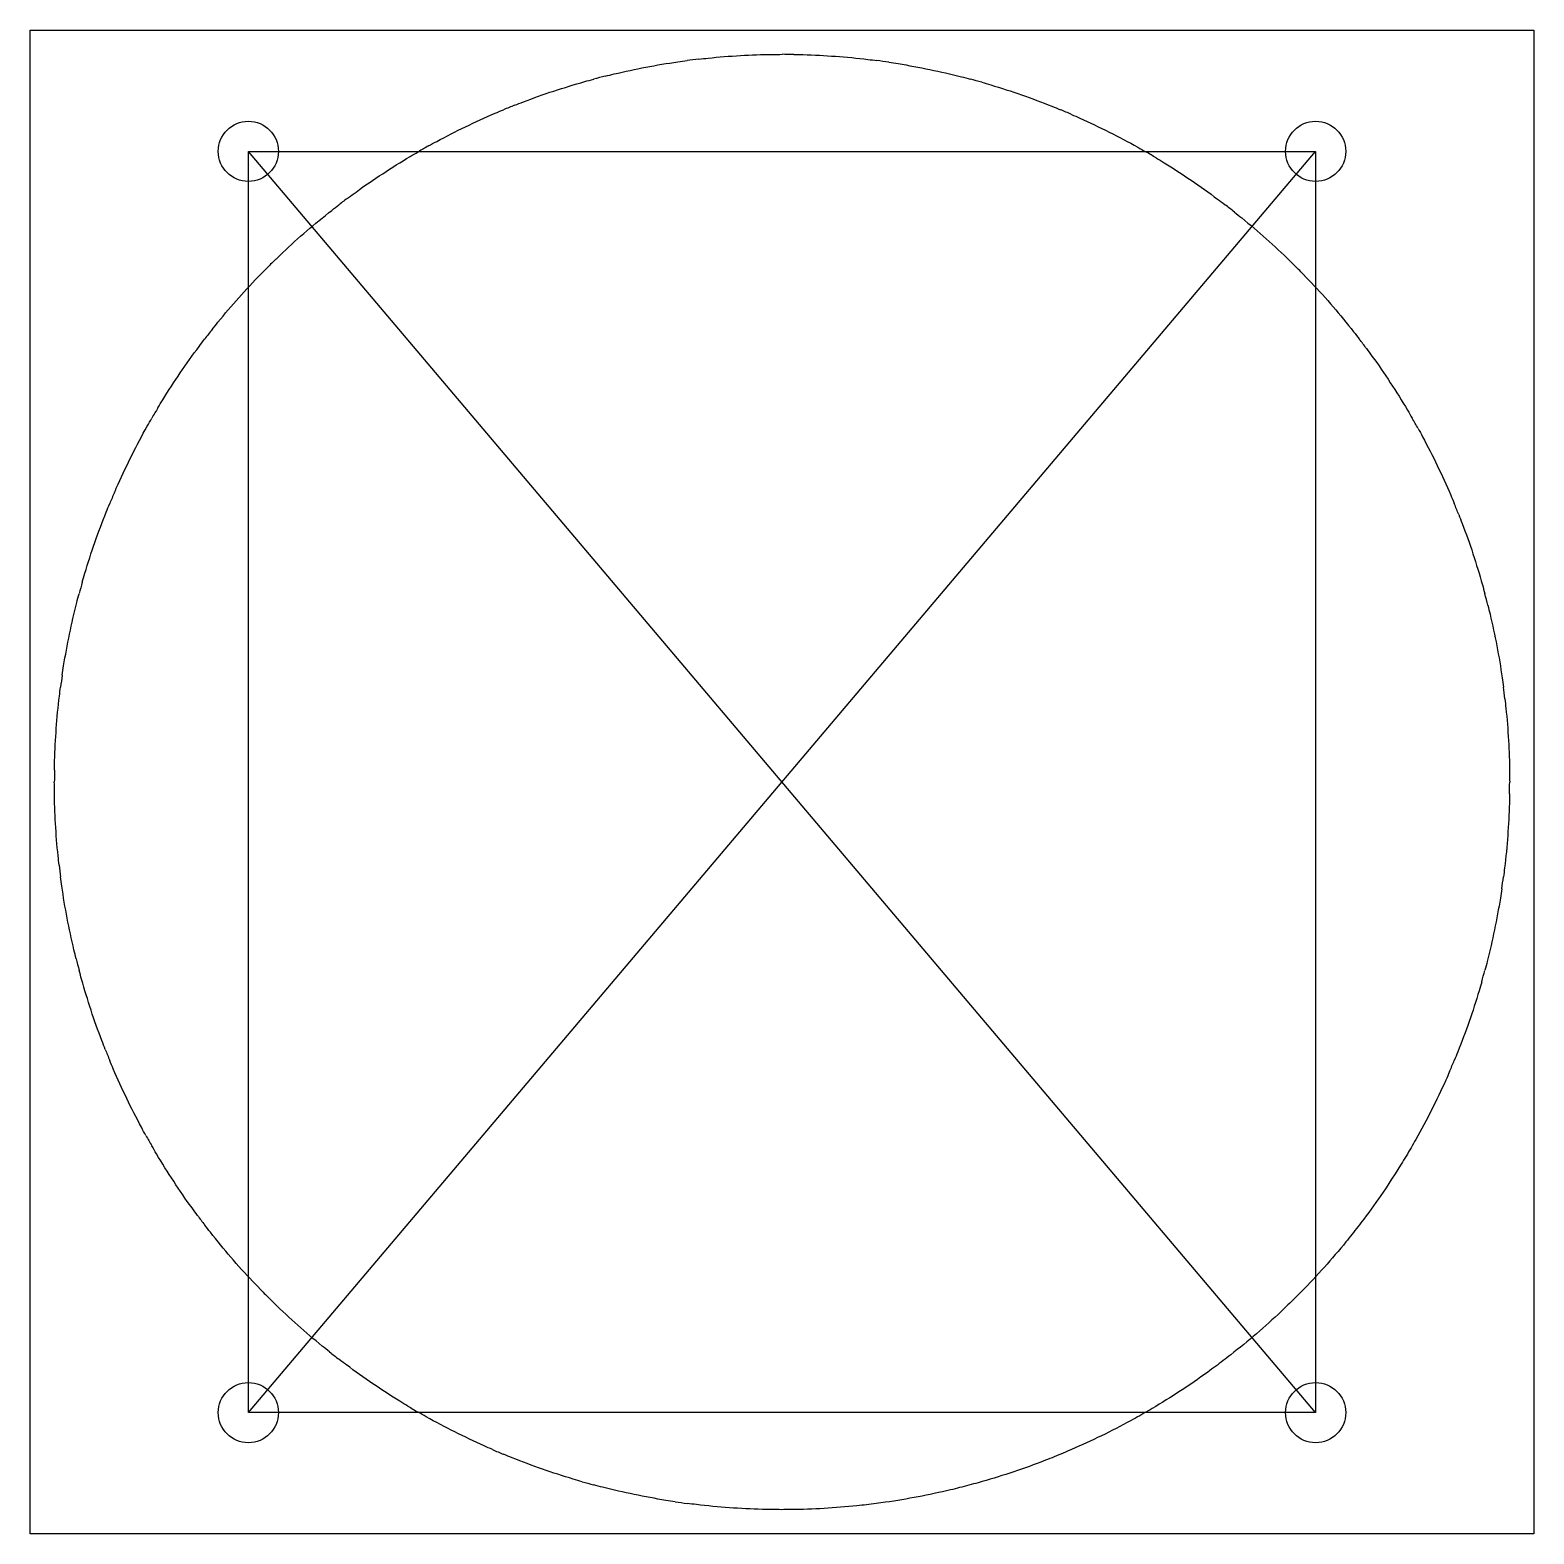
# Model space of a CAD drawing. Header units: millimetres. Extents: x -78 to 78, y -77 to 78.
import ezdxf

# ---------------------------------------------------------------- set-up
doc = ezdxf.new("R2010")
doc.units = ezdxf.units.MM
doc.layers.get('0').update_dxf_attribs({"linetype": 'CONTINUOUS'})

msp = doc.modelspace()

# ---------------------------------------------------------------- linework, layer by layer
for p, q in [((-55, -65), (-55, 65)), ((-55, 65), (55, 65)), ((55, -65), (-55, 65)), ((-55, -65), (55, 65)), ((55, 65), (55, -65)), ((55, -65), (-55, -65))]:
    msp.add_line(p, q)
msp.add_lwpolyline([(77.5, 77.5), (77.5, -77.5), (-77.5, -77.5), (-77.5, 77.5)], close=True)
for centre in [(-55, 65), (55, 65), (-55, -65), (55, -65)]:
    msp.add_circle(centre, 3.1)
for start, end in [(96.5573, 97.5), (89.0573, 90), (81.5573, 82.5), (104.0573, 105), (74.0573, 75), (111.5573, 112.5), (66.5573, 67.5), (119.0573, 120), (59.0573, 60), (126.5573, 127.5), (51.5573, 52.5), (134.0573, 135), (44.0573, 45), (141.5573, 142.5), (36.5573, 37.5), (149.0573, 150), (29.0573, 30), (156.5573, 157.5), (21.5573, 22.5), (164.0573, 165), (14.0573, 15), (171.5573, 172.5), (6.5573, 7.5), (179.0573, 180), (-0.9427, 0), (186.5573, 187.5), (351.5573, 352.5), (194.0573, 195), (344.0573, 345), (201.5573, 202.5), (336.5573, 337.5), (209.0573, 210), (216.5573, 217.5), (224.0573, 225), (231.5573, 232.5), (239.0573, 240), (246.5573, 247.5), (254.0573, 255), (261.5573, 262.5)]:
    msp.add_arc((0, 0), 75, start, end)
for points in [[(-8.56, 74.51), (-8.25, 74.55), (-7.93, 74.58), (-7.61, 74.61)], [(-7.61, 74.61), (-5.4, 74.84), (-3.18, 74.97), (-0.96, 74.99)], [(-0.96, 74.99), (-0.64, 75), (-0.32, 75), (0, 75)], [(1.23, 74.99), (1.55, 74.98), (1.87, 74.98), (2.19, 74.97)], [(2.19, 74.97), (4.41, 74.9), (6.63, 74.74), (8.84, 74.48)], [(8.84, 74.48), (9.16, 74.44), (9.47, 74.4), (9.79, 74.36)], [(-18.22, 72.75), (-17.91, 72.83), (-17.6, 72.91), (-17.29, 72.98)], [(-17.29, 72.98), (-15.12, 73.49), (-12.94, 73.91), (-10.74, 74.23)], [(-10.74, 74.23), (-10.42, 74.27), (-10.11, 74.32), (-9.79, 74.36)], [(11.01, 74.19), (11.33, 74.14), (11.64, 74.09), (11.96, 74.04)], [(11.96, 74.04), (14.15, 73.69), (16.33, 73.23), (18.49, 72.69)], [(-26.66, 70.1), (-24.59, 70.89), (-22.47, 71.59), (-20.33, 72.19)], [(-20.33, 72.19), (-20.03, 72.28), (-19.72, 72.36), (-19.41, 72.44)], [(18.49, 72.69), (18.79, 72.61), (19.1, 72.53), (19.41, 72.44)], [(20.6, 72.12), (20.91, 72.03), (21.21, 71.94), (21.52, 71.85)], [(21.52, 71.85), (23.65, 71.21), (25.75, 70.48), (27.81, 69.65)], [(-27.56, 69.75), (-27.26, 69.87), (-26.96, 69.99), (-26.66, 70.1)], [(-35.59, 66.02), (-33.63, 67.07), (-31.63, 68.04), (-29.58, 68.92)], [(-29.58, 68.92), (-29.29, 69.04), (-29, 69.17), (-28.7, 69.29)], [(27.81, 69.65), (28.11, 69.53), (28.41, 69.41), (28.7, 69.29)], [(29.84, 68.81), (30.13, 68.68), (30.42, 68.55), (30.71, 68.42)], [(30.71, 68.42), (32.74, 67.51), (34.73, 66.51), (36.67, 65.43)], [(-36.43, 65.56), (-36.15, 65.72), (-35.87, 65.87), (-35.59, 66.02)], [(36.67, 65.43), (36.95, 65.27), (37.22, 65.11), (37.5, 64.95)], [(-43.9, 60.81), (-42.1, 62.11), (-40.24, 63.33), (-38.33, 64.47)], [(-38.33, 64.47), (-38.05, 64.63), (-37.78, 64.79), (-37.5, 64.95)], [(38.56, 64.33), (38.84, 64.16), (39.11, 64), (39.38, 63.83)], [(39.38, 63.83), (41.27, 62.66), (43.11, 61.41), (44.89, 60.08)], [(-44.67, 60.24), (-44.42, 60.43), (-44.16, 60.62), (-43.9, 60.81)], [(-51.46, 54.56), (-49.84, 56.09), (-48.16, 57.54), (-46.41, 58.91)], [(-46.41, 58.91), (-46.16, 59.11), (-45.91, 59.31), (-45.66, 59.5)], [(44.89, 60.08), (45.15, 59.89), (45.4, 59.7), (45.66, 59.5)], [(46.63, 58.74), (46.88, 58.54), (47.13, 58.34), (47.38, 58.14)], [(47.38, 58.14), (49.1, 56.74), (50.76, 55.26), (52.35, 53.71)], [(-52.15, 53.9), (-51.92, 54.12), (-51.69, 54.34), (-51.46, 54.56)], [(-53.71, 52.35), (-53.48, 52.58), (-53.26, 52.81), (-53.03, 53.03)], [(52.35, 53.71), (52.58, 53.48), (52.81, 53.26), (53.03, 53.03)], [(-58.14, 47.38), (-56.74, 49.1), (-55.26, 50.76), (-53.71, 52.35)], [(53.9, 52.15), (54.12, 51.92), (54.34, 51.69), (54.56, 51.46)], [(54.56, 51.46), (56.09, 49.84), (57.54, 48.16), (58.91, 46.41)], [(-58.74, 46.63), (-58.54, 46.88), (-58.34, 47.13), (-58.14, 47.38)], [(-60.08, 44.89), (-59.89, 45.15), (-59.7, 45.4), (-59.5, 45.66)], [(58.91, 46.41), (59.11, 46.16), (59.31, 45.91), (59.5, 45.66)], [(-63.83, 39.38), (-62.66, 41.27), (-61.41, 43.11), (-60.08, 44.89)], [(60.24, 44.67), (60.43, 44.42), (60.62, 44.16), (60.81, 43.9)], [(60.81, 43.9), (62.11, 42.1), (63.33, 40.24), (64.47, 38.33)], [(-64.33, 38.56), (-64.16, 38.84), (-64, 39.11), (-63.83, 39.38)], [(-65.43, 36.67), (-65.27, 36.95), (-65.11, 37.22), (-64.95, 37.5)], [(64.47, 38.33), (64.63, 38.05), (64.79, 37.78), (64.95, 37.5)], [(-68.42, 30.71), (-67.51, 32.74), (-66.51, 34.73), (-65.43, 36.67)], [(65.56, 36.43), (65.72, 36.15), (65.87, 35.87), (66.02, 35.59)], [(66.02, 35.59), (67.07, 33.63), (68.04, 31.63), (68.92, 29.58)], [(-68.81, 29.84), (-68.68, 30.13), (-68.55, 30.42), (-68.42, 30.71)], [(68.92, 29.58), (69.04, 29.29), (69.17, 29), (69.29, 28.7)], [(-69.65, 27.81), (-69.53, 28.11), (-69.41, 28.41), (-69.29, 28.7)], [(-71.85, 21.52), (-71.21, 23.65), (-70.48, 25.75), (-69.65, 27.81)], [(69.75, 27.56), (69.87, 27.26), (69.99, 26.96), (70.1, 26.66)], [(70.1, 26.66), (70.89, 24.59), (71.59, 22.47), (72.19, 20.33)], [(-72.12, 20.6), (-72.03, 20.91), (-71.94, 21.21), (-71.85, 21.52)], [(72.19, 20.33), (72.28, 20.03), (72.36, 19.72), (72.44, 19.41)], [(-72.69, 18.49), (-72.61, 18.79), (-72.53, 19.1), (-72.44, 19.41)], [(-74.04, 11.96), (-73.69, 14.15), (-73.23, 16.33), (-72.69, 18.49)], [(72.75, 18.22), (72.83, 17.91), (72.91, 17.6), (72.98, 17.29)], [(72.98, 17.29), (73.49, 15.12), (73.91, 12.94), (74.23, 10.74)], [(-74.19, 11.01), (-74.14, 11.33), (-74.09, 11.64), (-74.04, 11.96)], [(-74.48, 8.84), (-74.44, 9.16), (-74.4, 9.47), (-74.36, 9.79)], [(74.23, 10.74), (74.27, 10.42), (74.32, 10.11), (74.36, 9.79)], [(-74.97, 2.19), (-74.9, 4.41), (-74.74, 6.63), (-74.48, 8.84)], [(74.51, 8.56), (74.55, 8.25), (74.58, 7.93), (74.61, 7.61)], [(74.61, 7.61), (74.84, 5.4), (74.97, 3.18), (74.99, 0.96)], [(-74.99, 1.23), (-74.98, 1.55), (-74.98, 1.87), (-74.97, 2.19)], [(74.99, 0.96), (75, 0.64), (75, 0.32), (75, 0)], [(-74.99, -0.96), (-75, -0.64), (-75, -0.32), (-75, 0)], [(-74.61, -7.61), (-74.84, -5.4), (-74.97, -3.18), (-74.99, -0.96)], [(74.99, -1.23), (74.98, -1.55), (74.98, -1.87), (74.97, -2.19)], [(74.97, -2.19), (74.9, -4.41), (74.74, -6.63), (74.48, -8.84)], [(-74.51, -8.56), (-74.55, -8.25), (-74.58, -7.93), (-74.61, -7.61)], [(74.48, -8.84), (74.44, -9.16), (74.4, -9.47), (74.36, -9.79)], [(-74.23, -10.74), (-74.27, -10.42), (-74.32, -10.11), (-74.36, -9.79)], [(-72.98, -17.29), (-73.49, -15.12), (-73.91, -12.94), (-74.23, -10.74)], [(74.04, -11.96), (73.69, -14.15), (73.23, -16.33), (72.69, -18.49)], [(74.19, -11.01), (74.14, -11.33), (74.09, -11.64), (74.04, -11.96)], [(-72.75, -18.22), (-72.83, -17.91), (-72.91, -17.6), (-72.98, -17.29)], [(72.69, -18.49), (72.61, -18.79), (72.53, -19.1), (72.44, -19.41)], [(-72.19, -20.33), (-72.28, -20.03), (-72.36, -19.72), (-72.44, -19.41)], [(-70.1, -26.66), (-70.89, -24.59), (-71.59, -22.47), (-72.19, -20.33)], [(71.85, -21.52), (71.21, -23.65), (70.48, -25.75), (69.65, -27.81)], [(72.12, -20.6), (72.03, -20.91), (71.94, -21.21), (71.85, -21.52)], [(-69.75, -27.56), (-69.87, -27.26), (-69.99, -26.96), (-70.1, -26.66)], [(69.65, -27.81), (69.53, -28.11), (69.41, -28.41), (69.29, -28.7)], [(-68.92, -29.58), (-69.04, -29.29), (-69.17, -29), (-69.29, -28.7)], [(-66.02, -35.59), (-67.07, -33.63), (-68.04, -31.63), (-68.92, -29.58)], [(68.41, -30.74), (67.48, -32.82), (66.45, -34.86), (65.32, -36.85)], [(68.81, -29.84), (68.68, -30.14), (68.55, -30.44), (68.41, -30.74)], [(-65.56, -36.43), (-65.72, -36.15), (-65.87, -35.87), (-66.02, -35.59)], [(65.32, -36.85), (65.16, -37.13), (65, -37.42), (64.84, -37.7)], [(-64.47, -38.33), (-64.63, -38.05), (-64.79, -37.78), (-64.95, -37.5)], [(-60.81, -43.9), (-62.11, -42.1), (-63.33, -40.24), (-64.47, -38.33)], [(64.33, -38.56), (64.16, -38.84), (63.99, -39.12), (63.81, -39.4)], [(64.84, -37.7), (64.67, -37.99), (64.5, -38.28), (64.33, -38.56)], [(63.81, -39.4), (62.62, -41.35), (61.33, -43.23), (59.96, -45.06)], [(-60.24, -44.67), (-60.43, -44.42), (-60.62, -44.16), (-60.81, -43.9)], [(-58.91, -46.41), (-59.11, -46.16), (-59.31, -45.91), (-59.5, -45.66)], [(-54.56, -51.46), (-56.09, -49.84), (-57.54, -48.16), (-58.91, -46.41)], [(59.36, -45.84), (59.16, -46.1), (58.95, -46.37), (58.74, -46.63)], [(59.96, -45.06), (59.76, -45.32), (59.56, -45.58), (59.36, -45.84)], [(58.13, -47.4), (56.68, -49.17), (55.16, -50.87), (53.56, -52.5)], [(58.74, -46.63), (58.54, -46.89), (58.33, -47.14), (58.13, -47.4)], [(-53.9, -52.15), (-54.12, -51.92), (-54.34, -51.69), (-54.56, -51.46)], [(53.56, -52.5), (53.33, -52.73), (53.1, -52.97), (52.87, -53.2)], [(-52.35, -53.71), (-52.58, -53.48), (-52.81, -53.26), (-53.03, -53.03)], [(-47.38, -58.14), (-49.1, -56.74), (-50.76, -55.26), (-52.35, -53.71)], [(52.15, -53.9), (51.92, -54.13), (51.68, -54.35), (51.44, -54.58)], [(52.87, -53.2), (52.63, -53.43), (52.39, -53.67), (52.15, -53.9)], [(51.44, -54.58), (49.78, -56.14), (48.05, -57.63), (46.25, -59.04)], [(-46.63, -58.74), (-46.88, -58.54), (-47.13, -58.34), (-47.38, -58.14)], [(-44.89, -60.08), (-45.15, -59.89), (-45.4, -59.7), (-45.66, -59.5)], [(-39.38, -63.83), (-41.27, -62.66), (-43.11, -61.41), (-44.89, -60.08)], [(44.67, -60.24), (44.41, -60.44), (44.14, -60.63), (43.88, -60.83)], [(45.47, -59.64), (45.21, -59.84), (44.94, -60.05), (44.67, -60.24)], [(46.25, -59.04), (45.99, -59.24), (45.73, -59.44), (45.47, -59.64)], [(43.88, -60.83), (42.03, -62.16), (40.11, -63.41), (38.15, -64.57)], [(-38.56, -64.33), (-38.84, -64.16), (-39.11, -64), (-39.38, -63.83)], [(-36.67, -65.43), (-36.95, -65.27), (-37.22, -65.11), (-37.5, -64.95)], [(37.3, -65.07), (37.01, -65.23), (36.72, -65.4), (36.43, -65.56)], [(38.15, -64.57), (37.87, -64.74), (37.58, -64.9), (37.3, -65.07)], [(-30.71, -68.42), (-32.74, -67.51), (-34.73, -66.51), (-36.67, -65.43)], [(35.57, -66.03), (33.57, -67.11), (31.52, -68.09), (29.43, -68.98)], [(36.43, -65.56), (36.14, -65.72), (35.85, -65.88), (35.57, -66.03)], [(-29.84, -68.81), (-30.13, -68.68), (-30.42, -68.55), (-30.71, -68.42)], [(-27.81, -69.65), (-28.11, -69.53), (-28.41, -69.41), (-28.7, -69.29)], [(-21.52, -71.85), (-23.65, -71.21), (-25.75, -70.48), (-27.81, -69.65)], [(27.6, -69.74), (27.3, -69.86), (26.99, -69.97), (26.69, -70.09)], [(28.53, -69.36), (28.22, -69.49), (27.91, -69.61), (27.6, -69.74)], [(29.43, -68.98), (29.13, -69.11), (28.83, -69.24), (28.53, -69.36)], [(26.69, -70.09), (24.57, -70.9), (22.41, -71.61), (20.22, -72.22)], [(-20.6, -72.12), (-20.91, -72.03), (-21.21, -71.94), (-21.52, -71.85)], [(-18.49, -72.69), (-18.79, -72.61), (-19.1, -72.53), (-19.41, -72.44)], [(-11.96, -74.04), (-14.15, -73.69), (-16.33, -73.23), (-18.49, -72.69)], [(18.31, -72.73), (17.99, -72.81), (17.68, -72.89), (17.36, -72.96)], [(19.27, -72.48), (18.95, -72.57), (18.63, -72.65), (18.31, -72.73)], [(20.22, -72.22), (19.9, -72.31), (19.59, -72.4), (19.27, -72.48)], [(-11.01, -74.19), (-11.33, -74.14), (-11.64, -74.09), (-11.96, -74.04)], [(-8.82, -74.48), (-9.14, -74.44), (-9.47, -74.4), (-9.79, -74.36)], [(9.7, -74.37), (9.37, -74.41), (9.04, -74.45), (8.71, -74.49)], [(10.67, -74.24), (10.34, -74.28), (10.02, -74.33), (9.7, -74.37)], [(17.36, -72.96), (15.15, -73.49), (12.91, -73.91), (10.67, -74.24)], [(-2.02, -74.97), (-4.29, -74.91), (-6.56, -74.75), (-8.82, -74.48)], [(-1.05, -74.99), (-1.37, -74.99), (-1.7, -74.98), (-2.02, -74.97)], [(-0.05, -75), (-0.38, -75), (-0.71, -75), (-1.05, -74.99)], [(0.93, -74.99), (0.61, -75), (0.28, -75), (-0.05, -75)], [(7.73, -74.6), (5.47, -74.83), (3.2, -74.97), (0.93, -74.99)], [(8.71, -74.49), (8.38, -74.53), (8.06, -74.57), (7.73, -74.6)]]:
    msp.add_open_spline(points, degree=3)

doc.saveas('drawing.dxf')
